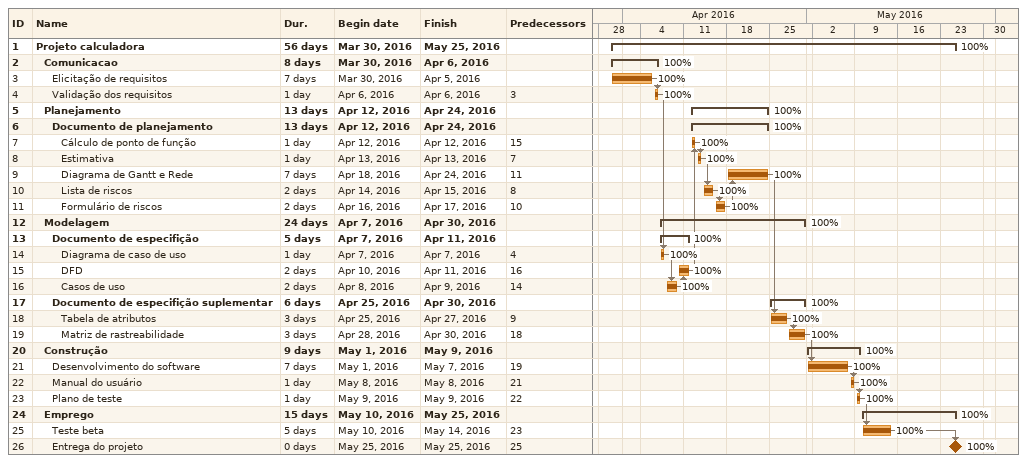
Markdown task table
| ID | Level | Task | Duration | Start | Finish | Predecessors | % complete |
|---|---|---|---|---|---|---|---|
| 1 | 1 | **Projeto calculadora** | 56d | 2016-03-30 | 2016-05-25 |  | 100 |
| 2 | 2 | **Comunicacao** | 8d | 2016-03-30 | 2016-04-06 |  | 100 |
| 3 | 3 | Elicitação de requisitos | 7d | 2016-03-30 | 2016-04-05 |  | 100 |
| 4 | 3 | Validação dos requisitos | 1d | 2016-04-06 | 2016-04-06 | 3 | 100 |
| 5 | 2 | **Planejamento** | 13d | 2016-04-12 | 2016-04-24 |  | 100 |
| 6 | 3 | **Documento de planejamento** | 13d | 2016-04-12 | 2016-04-24 |  | 100 |
| 7 | 4 | Cálculo de ponto de função | 1d | 2016-04-12 | 2016-04-12 | 15 | 100 |
| 8 | 4 | Estimativa | 1d | 2016-04-13 | 2016-04-13 | 7 | 100 |
| 9 | 4 | Diagrama de Gantt e Rede | 7d | 2016-04-18 | 2016-04-24 | 11 | 100 |
| 10 | 4 | Lista de riscos | 2d | 2016-04-14 | 2016-04-15 | 8 | 100 |
| 11 | 4 | Formulário de riscos | 2d | 2016-04-16 | 2016-04-17 | 10 | 100 |
| 12 | 2 | **Modelagem** | 24d | 2016-04-07 | 2016-04-30 |  | 100 |
| 13 | 3 | **Documento de especifição** | 5d | 2016-04-07 | 2016-04-11 |  | 100 |
| 14 | 4 | Diagrama de caso de uso | 1d | 2016-04-07 | 2016-04-07 | 4 | 100 |
| 15 | 4 | DFD | 2d | 2016-04-10 | 2016-04-11 | 16 | 100 |
| 16 | 4 | Casos de uso | 2d | 2016-04-08 | 2016-04-09 | 14 | 100 |
| 17 | 3 | **Documento de especifição suplementar** | 6d | 2016-04-25 | 2016-04-30 |  | 100 |
| 18 | 4 | Tabela de atributos | 3d | 2016-04-25 | 2016-04-27 | 9 | 100 |
| 19 | 4 | Matriz de rastreabilidade | 3d | 2016-04-28 | 2016-04-30 | 18 | 100 |
| 20 | 2 | **Construção** | 9d | 2016-05-01 | 2016-05-09 |  | 100 |
| 21 | 3 | Desenvolvimento do software | 7d | 2016-05-01 | 2016-05-07 | 19 | 100 |
| 22 | 3 | Manual do usuário | 1d | 2016-05-08 | 2016-05-08 | 21 | 100 |
| 23 | 3 | Plano de teste | 1d | 2016-05-09 | 2016-05-09 | 22 | 100 |
| 24 | 2 | **Emprego** | 15d | 2016-05-10 | 2016-05-25 |  | 100 |
| 25 | 3 | Teste beta | 5d | 2016-05-10 | 2016-05-14 | 23 | 100 |
| 26 | 3 | Entrega do projeto | 0d | 2016-05-25 | 2016-05-25 | 25 | 100 |
